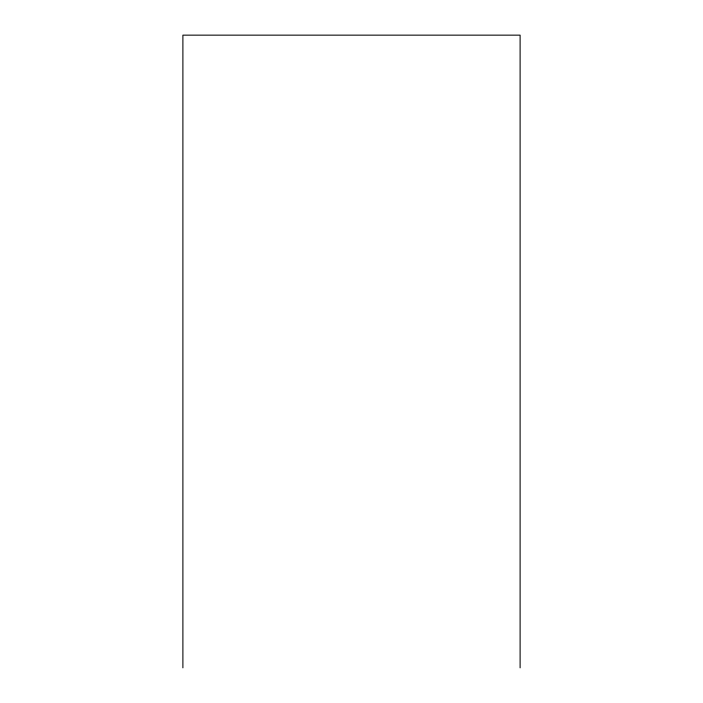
<?xml version="1.0" encoding="UTF-8"?>
<svg xmlns="http://www.w3.org/2000/svg" width="703" height="703" viewBox="0 0 703 703"><rect width="100%" height="100%" fill="white"/><g stroke="black" fill="none" stroke-linecap="round" stroke-linejoin="round"><path stroke-width="1.05" d="M520.106 667.85L520.106 35.15L182.894 35.15L182.894 667.85"/></g></svg>
